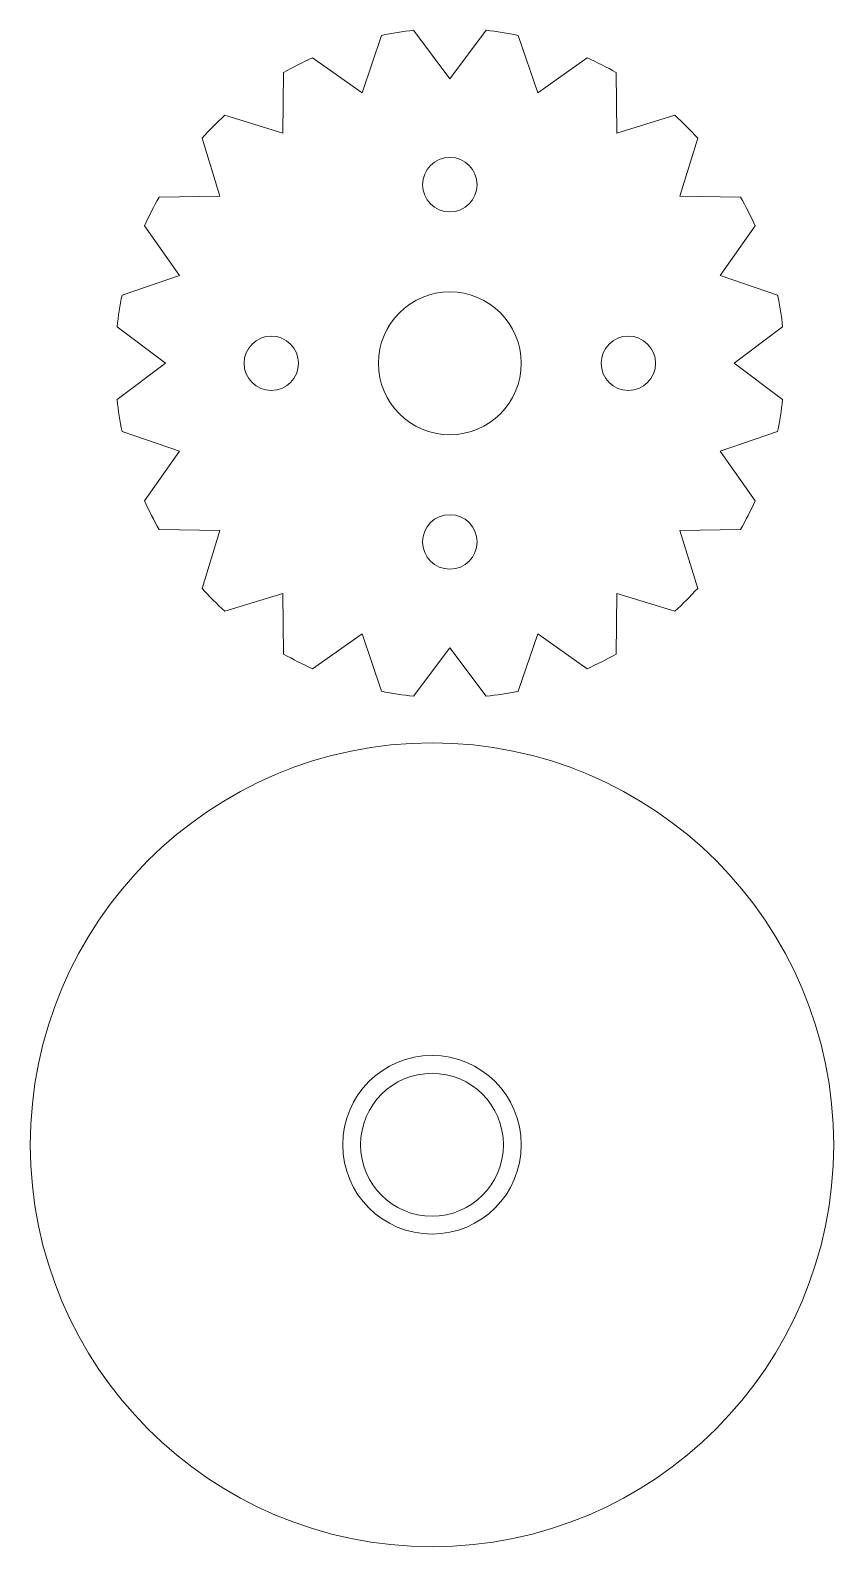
# Model space of a CAD drawing. Header units: centimetres. Extents: x -121 to 177, y -44 to 114.
# Drawn here: x 105.55 to 110.05, y -39.58 to -31.09 of the extents above; entities that cross this region are included whole.
import ezdxf

# ---------------------------------------------------------------- set-up
doc = ezdxf.new("R2010")
doc.units = ezdxf.units.CM
doc.header["$MEASUREMENT"] = 0
doc.layers.add('Layer 1', color=7, linetype='Continuous')

msp = doc.modelspace()

# ---------------------------------------------------------------- linework, layer by layer
at = {"layer": 'Layer 1', "lineweight": 20}
for centre in [(107.9, -31.95), (106.9, -32.95), (108.9, -32.95), (107.9, -33.95)]:
    msp.add_ellipse(centre, major_axis=(0, 0.1525), ratio=1, dxfattribs=at)
for points, knots in [([(108.1036, -31.08596), (108.16407, -31.09251), (108.22369, -31.10193), (108.28231, -31.11408), (108.28231, -31.11408), (108.28231, -31.11408), (108.39206, -31.43559), (108.39206, -31.43559), (108.39206, -31.43559), (108.39206, -31.43559), (108.6699, -31.23994), (108.6699, -31.23994), (108.6699, -31.23994), (108.72505, -31.26481), (108.77878, -31.29228), (108.83093, -31.32218), (108.83093, -31.32218), (108.83093, -31.32218), (108.83596, -31.66176), (108.83596, -31.66176), (108.83596, -31.66176), (108.83596, -31.66176), (109.16007, -31.56173), (109.16007, -31.56173), (109.16007, -31.56173), (109.20483, -31.60238), (109.24762, -31.64517), (109.28827, -31.68993), (109.28827, -31.68993), (109.28827, -31.68993), (109.18824, -32.01404), (109.18824, -32.01404), (109.18824, -32.01404), (109.18824, -32.01404), (109.52777, -32.01907), (109.52777, -32.01907), (109.52777, -32.01907), (109.55768, -32.07124), (109.58514, -32.12499), (109.61003, -32.18014), (109.61003, -32.18014), (109.61003, -32.18014), (109.41441, -32.45794), (109.41441, -32.45794), (109.41441, -32.45794), (109.41441, -32.45794), (109.73594, -32.5677), (109.73594, -32.5677), (109.73594, -32.5677), (109.7481, -32.62631), (109.75751, -32.68592), (109.76405, -32.74639), (109.76405, -32.74639), (109.76405, -32.74639), (109.49235, -32.95), (109.49235, -32.95), (109.49235, -32.95), (109.49235, -32.95), (109.76396, -33.15355), (109.76396, -33.15355), (109.76396, -33.15355), (109.75742, -33.21406), (109.74796, -33.2737), (109.7358, -33.33235), (109.7358, -33.33235), (109.7358, -33.33235), (109.41441, -33.44206), (109.41441, -33.44206), (109.41441, -33.44206), (109.41441, -33.44206), (109.60993, -33.71972), (109.60993, -33.71972), (109.60993, -33.71972), (109.58503, -33.77493), (109.55754, -33.82872), (109.52761, -33.88094), (109.52761, -33.88094), (109.52761, -33.88094), (109.18824, -33.88596), (109.18824, -33.88596), (109.18824, -33.88596), (109.18824, -33.88596), (109.28822, -34.20991), (109.28822, -34.20991), (109.28822, -34.20991), (109.24754, -34.25471), (109.20473, -34.29754), (109.15994, -34.33823), (109.15994, -34.33823), (109.15994, -34.33823), (108.83596, -34.23824), (108.83596, -34.23824), (108.83596, -34.23824), (108.83596, -34.23824), (108.83094, -34.57769), (108.83094, -34.57769), (108.83094, -34.57769), (108.77876, -34.60762), (108.725, -34.6351), (108.66982, -34.66), (108.66982, -34.66), (108.66982, -34.66), (108.39206, -34.46441), (108.39206, -34.46441), (108.39206, -34.46441), (108.39206, -34.46441), (108.2823, -34.78594), (108.2823, -34.78594), (108.2823, -34.78594), (108.22369, -34.7981), (108.16408, -34.80751), (108.10361, -34.81405), (108.10361, -34.81405), (108.10361, -34.81405), (107.9, -34.54235), (107.9, -34.54235), (107.9, -34.54235), (107.9, -34.54235), (107.6964, -34.81404), (107.6964, -34.81404), (107.6964, -34.81404), (107.63593, -34.80749), (107.57631, -34.79807), (107.51769, -34.78592), (107.51769, -34.78592), (107.51769, -34.78592), (107.40794, -34.46441), (107.40794, -34.46441), (107.40794, -34.46441), (107.40794, -34.46441), (107.1301, -34.66006), (107.1301, -34.66006), (107.1301, -34.66006), (107.07495, -34.63519), (107.02122, -34.60772), (106.96907, -34.57782), (106.96907, -34.57782), (106.96907, -34.57782), (106.96404, -34.23824), (106.96404, -34.23824), (106.96404, -34.23824), (106.96404, -34.23824), (106.63993, -34.33827), (106.63993, -34.33827), (106.63993, -34.33827), (106.59517, -34.29762), (106.55238, -34.25483), (106.51173, -34.21007), (106.51173, -34.21007), (106.51173, -34.21007), (106.61176, -33.88596), (106.61176, -33.88596), (106.61176, -33.88596), (106.61176, -33.88596), (106.27223, -33.88093), (106.27223, -33.88093), (106.27223, -33.88093), (106.24232, -33.82876), (106.21486, -33.77501), (106.18997, -33.71986), (106.18997, -33.71986), (106.18997, -33.71986), (106.38559, -33.44206), (106.38559, -33.44206), (106.38559, -33.44206), (106.38559, -33.44206), (106.06406, -33.3323), (106.06406, -33.3323), (106.06406, -33.3323), (106.0519, -33.27369), (106.04249, -33.21408), (106.03595, -33.15361), (106.03595, -33.15361), (106.03595, -33.15361), (106.30765, -32.95), (106.30765, -32.95), (106.30765, -32.95), (106.30765, -32.95), (106.03596, -32.7464), (106.03596, -32.7464), (106.03596, -32.7464), (106.04251, -32.68593), (106.05193, -32.62631), (106.06408, -32.56769), (106.06408, -32.56769), (106.06408, -32.56769), (106.38559, -32.45794), (106.38559, -32.45794), (106.38559, -32.45794), (106.38559, -32.45794), (106.18994, -32.1801), (106.18994, -32.1801), (106.18994, -32.1801), (106.21481, -32.12495), (106.24228, -32.07122), (106.27218, -32.01907), (106.27218, -32.01907), (106.27218, -32.01907), (106.61176, -32.01404), (106.61176, -32.01404), (106.61176, -32.01404), (106.61176, -32.01404), (106.51173, -31.68993), (106.51173, -31.68993), (106.51173, -31.68993), (106.55238, -31.64517), (106.59517, -31.60238), (106.63993, -31.56173), (106.63993, -31.56173), (106.63993, -31.56173), (106.96404, -31.66176), (106.96404, -31.66176), (106.96404, -31.66176), (106.96404, -31.66176), (106.96907, -31.32223), (106.96907, -31.32223), (106.96907, -31.32223), (107.02124, -31.29232), (107.07499, -31.26486), (107.13014, -31.23997), (107.13014, -31.23997), (107.13014, -31.23997), (107.40794, -31.43559), (107.40794, -31.43559), (107.40794, -31.43559), (107.40794, -31.43559), (107.5177, -31.11406), (107.5177, -31.11406), (107.5177, -31.11406), (107.57631, -31.1019), (107.63592, -31.09249), (107.69639, -31.08595), (107.69639, -31.08595), (107.69639, -31.08595), (107.9, -31.35765), (107.9, -31.35765), (107.9, -31.35765), (107.9, -31.35765), (108.1036, -31.08596), (108.1036, -31.08596)], [0, 0, 0, 0, 0.0166667, 0.0166667, 0.0166667, 0.0166667, 0.0333333, 0.0333333, 0.0333333, 0.0333333, 0.05, 0.05, 0.05, 0.05, 0.0666667, 0.0666667, 0.0666667, 0.0666667, 0.0833333, 0.0833333, 0.0833333, 0.0833333, 0.1, 0.1, 0.1, 0.1, 0.1166667, 0.1166667, 0.1166667, 0.1166667, 0.1333333, 0.1333333, 0.1333333, 0.1333333, 0.15, 0.15, 0.15, 0.15, 0.1666667, 0.1666667, 0.1666667, 0.1666667, 0.1833333, 0.1833333, 0.1833333, 0.1833333, 0.2, 0.2, 0.2, 0.2, 0.2166667, 0.2166667, 0.2166667, 0.2166667, 0.2333333, 0.2333333, 0.2333333, 0.2333333, 0.25, 0.25, 0.25, 0.25, 0.2666667, 0.2666667, 0.2666667, 0.2666667, 0.2833333, 0.2833333, 0.2833333, 0.2833333, 0.3, 0.3, 0.3, 0.3, 0.3166667, 0.3166667, 0.3166667, 0.3166667, 0.3333333, 0.3333333, 0.3333333, 0.3333333, 0.35, 0.35, 0.35, 0.35, 0.3666667, 0.3666667, 0.3666667, 0.3666667, 0.3833333, 0.3833333, 0.3833333, 0.3833333, 0.4, 0.4, 0.4, 0.4, 0.4166667, 0.4166667, 0.4166667, 0.4166667, 0.4333333, 0.4333333, 0.4333333, 0.4333333, 0.45, 0.45, 0.45, 0.45, 0.4666667, 0.4666667, 0.4666667, 0.4666667, 0.4833333, 0.4833333, 0.4833333, 0.4833333, 0.5, 0.5, 0.5, 0.5, 0.5166667, 0.5166667, 0.5166667, 0.5166667, 0.5333333, 0.5333333, 0.5333333, 0.5333333, 0.55, 0.55, 0.55, 0.55, 0.5666667, 0.5666667, 0.5666667, 0.5666667, 0.5833333, 0.5833333, 0.5833333, 0.5833333, 0.6, 0.6, 0.6, 0.6, 0.6166667, 0.6166667, 0.6166667, 0.6166667, 0.6333333, 0.6333333, 0.6333333, 0.6333333, 0.65, 0.65, 0.65, 0.65, 0.6666667, 0.6666667, 0.6666667, 0.6666667, 0.6833333, 0.6833333, 0.6833333, 0.6833333, 0.7, 0.7, 0.7, 0.7, 0.7166667, 0.7166667, 0.7166667, 0.7166667, 0.7333333, 0.7333333, 0.7333333, 0.7333333, 0.75, 0.75, 0.75, 0.75, 0.7666667, 0.7666667, 0.7666667, 0.7666667, 0.7833333, 0.7833333, 0.7833333, 0.7833333, 0.8, 0.8, 0.8, 0.8, 0.8166667, 0.8166667, 0.8166667, 0.8166667, 0.8333333, 0.8333333, 0.8333333, 0.8333333, 0.85, 0.85, 0.85, 0.85, 0.8666667, 0.8666667, 0.8666667, 0.8666667, 0.8833333, 0.8833333, 0.8833333, 0.8833333, 0.9, 0.9, 0.9, 0.9, 0.9166667, 0.9166667, 0.9166667, 0.9166667, 0.9333333, 0.9333333, 0.9333333, 0.9333333, 0.95, 0.95, 0.95, 0.95, 0.9666667, 0.9666667, 0.9666667, 0.9666667, 0.9833333, 0.9833333, 0.9833333, 0.9833333, 1, 1, 1, 1]), ([(107.9, -32.55), (108.12087, -32.55), (108.3, -32.72913), (108.3, -32.95), (108.3, -32.95), (108.3, -33.17087), (108.12087, -33.35), (107.9, -33.35), (107.9, -33.35), (107.67913, -33.35), (107.5, -33.17087), (107.5, -32.95), (107.5, -32.95), (107.5, -32.72913), (107.67913, -32.55), (107.9, -32.55)], [0, 0, 0, 0, 0.25, 0.25, 0.25, 0.25, 0.5, 0.5, 0.5, 0.5, 0.75, 0.75, 0.75, 0.75, 1, 1, 1, 1])]:
    msp.add_open_spline(points, degree=3, knots=knots, dxfattribs=at)
at = {"layer": 'Layer 1', "lineweight": 18}
for points in [[(107.8, -35.075), (109.04243, -35.075), (110.05, -36.08257), (110.05, -37.325), (110.05, -37.325), (110.05, -38.56743), (109.04243, -39.575), (107.8, -39.575), (107.8, -39.575), (106.55757, -39.575), (105.55, -38.56743), (105.55, -37.325), (105.55, -37.325), (105.55, -36.08257), (106.55757, -35.075), (107.8, -35.075)], [(107.8, -36.825), (108.07609, -36.825), (108.3, -37.04891), (108.3, -37.325), (108.3, -37.325), (108.3, -37.60109), (108.07609, -37.825), (107.8, -37.825), (107.8, -37.825), (107.52391, -37.825), (107.3, -37.60109), (107.3, -37.325), (107.3, -37.325), (107.3, -37.04891), (107.52391, -36.825), (107.8, -36.825)], [(107.8, -36.925), (108.02088, -36.925), (108.2, -37.10412), (108.2, -37.325), (108.2, -37.325), (108.2, -37.54588), (108.02088, -37.725), (107.8, -37.725), (107.8, -37.725), (107.57912, -37.725), (107.4, -37.54588), (107.4, -37.325), (107.4, -37.325), (107.4, -37.10412), (107.57912, -36.925), (107.8, -36.925)]]:
    msp.add_open_spline(points, degree=3, knots=[0, 0, 0, 0, 0.25, 0.25, 0.25, 0.25, 0.5, 0.5, 0.5, 0.5, 0.75, 0.75, 0.75, 0.75, 1, 1, 1, 1], dxfattribs=at)

doc.saveas('drawing.dxf')
